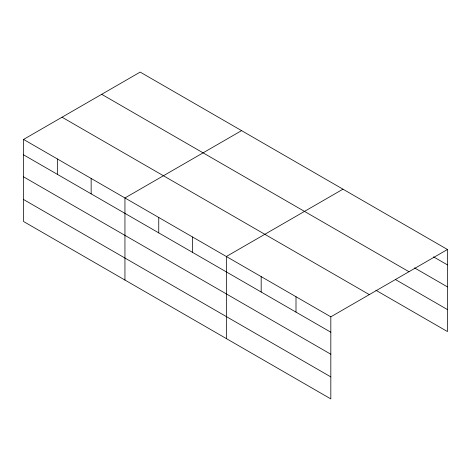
<?xml version="1.0" encoding="UTF-8"?>
<svg xmlns="http://www.w3.org/2000/svg" width="471" height="471" viewBox="0 0 471 471"><rect width="100%" height="100%" fill="white"/><g stroke="black" fill="none" stroke-linecap="round" stroke-linejoin="round"><path stroke-width="0.71" d="M23.55 139.428L330.825 316.83L330.825 398.908L23.55 221.505L23.55 139.428L140.175 72.092L447.45 249.495L447.45 331.572L375.905 290.266M241.576 130.632L124.95 197.967L124.95 280.051M342.976 189.177L226.351 256.512L226.351 338.59M330.825 316.83L447.45 249.495M433.52 256.848L447.45 264.89M414.527 267.887L447.45 286.898M101.689 94.312L408.963 271.714M395.528 279.591L447.45 309.571M62.037 117.208L369.311 294.611M23.55 154.824L330.825 332.226M23.55 176.831L330.825 354.233M23.55 199.504L330.825 376.906M296 296.724L296 312.12M261.175 276.618L261.175 292.014M192.551 236.995L192.551 252.397M158.751 217.484L158.751 232.88M91.15 178.456L91.15 193.852M57.35 158.939L57.35 174.341"/></g></svg>
